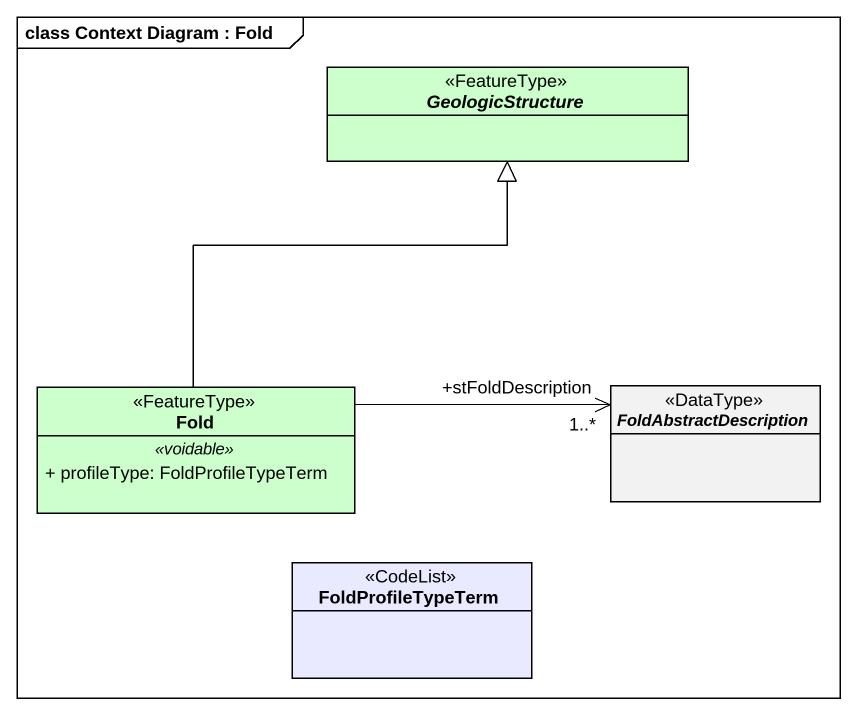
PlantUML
@startuml
mainframe class Context Diagram : Fold
hide circle
hide empty members
skinparam classAttributeIconSize 0
abstract class GeologicStructure <<FeatureType>> #CCFFCC
class Fold <<FeatureType>> #CCFFCC {
  .. <<voidable>> ..
  + profileType: FoldProfileTypeTerm
}
abstract class FoldAbstractDescription <<DataType>>
class FoldProfileTypeTerm <<CodeList>> #E9E9FF
Fold -up-|> GeologicStructure
Fold -right-> "+stFoldDescription\n1..*" FoldAbstractDescription
@enduml
